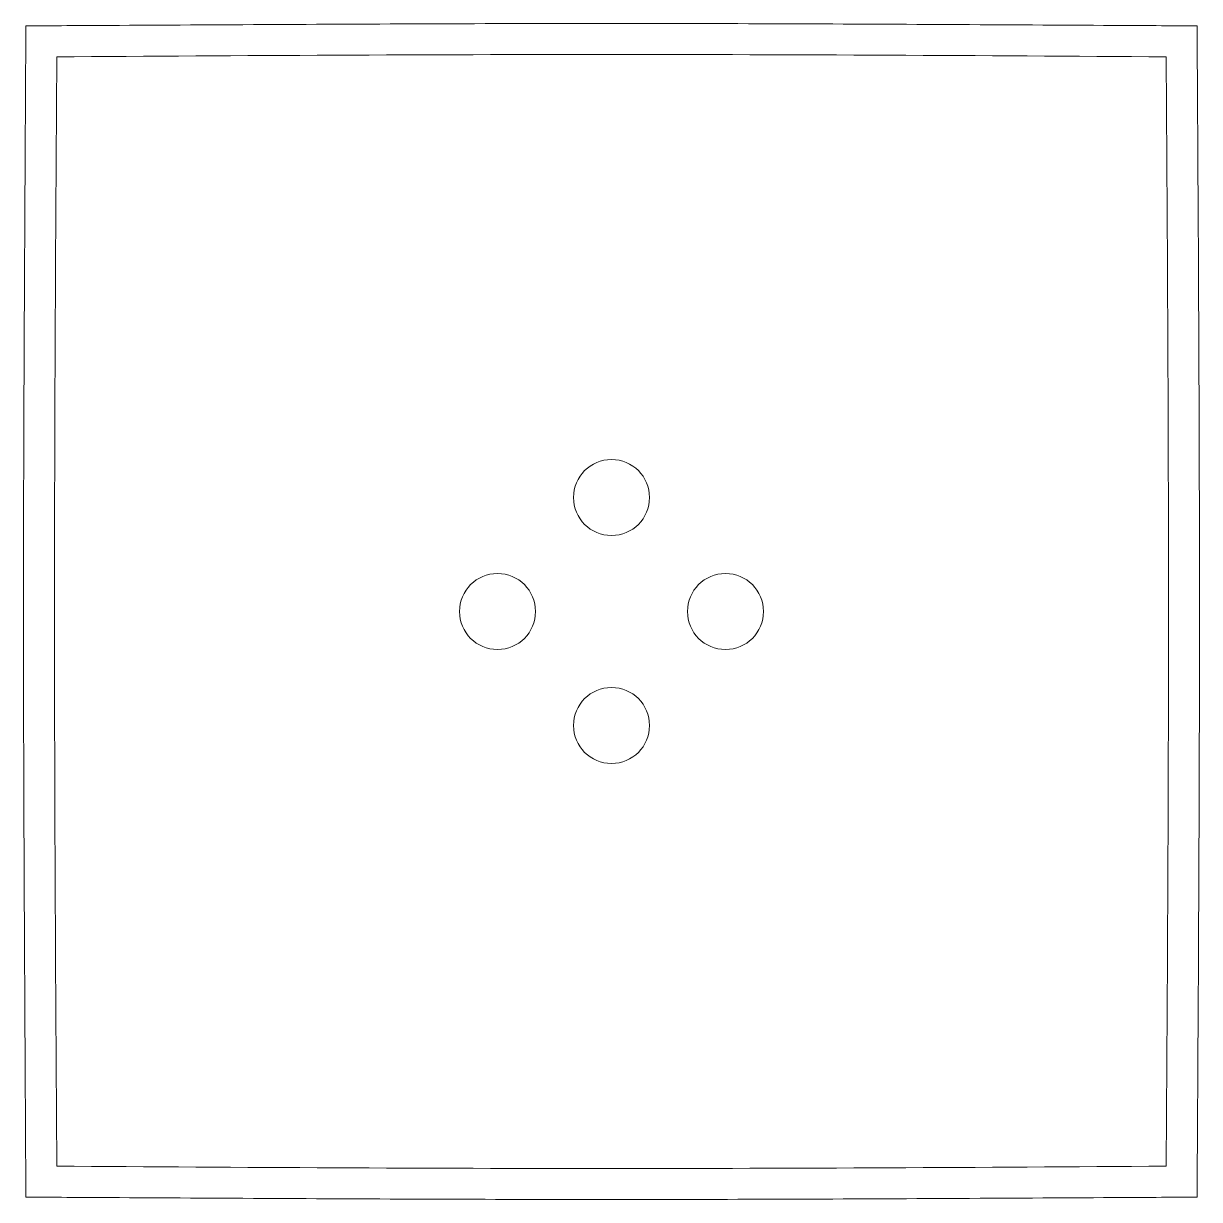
# Model space of a CAD drawing. Header units: millimetres. Extents: x 294 to 526, y 502 to 735.
import ezdxf

# ---------------------------------------------------------------- set-up
doc = ezdxf.new("R2010")
doc.units = ezdxf.units.MM

msp = doc.modelspace()

# ---------------------------------------------------------------- linework, layer by layer
at = {"color": 7, "linetype": 'Continuous', "lineweight": 18}
for centre in [(409.6, 641.06), (387.1, 618.56), (432.1, 618.56), (409.6, 596.06)]:
    msp.add_circle(centre, 7.5, dxfattribs=at)
at = {"color": 5, "linetype": 'Continuous', "lineweight": 0}
for points, knots in [([(294, 502.96), (293.96, 509.93), (293.88, 524.57), (293.72, 552.02), (293.57, 585.29), (293.51, 618.56), (293.57, 651.83), (293.72, 685.1), (293.88, 712.55), (293.96, 727.19), (294, 734.16)], [0, 0, 0, 0, 0.06827, 0.212181, 0.356091, 0.500001, 0.643911, 0.787821, 0.93173, 1, 1, 1, 1]), ([(294, 734.16), (300.97, 734.2), (315.61, 734.28), (343.06, 734.44), (376.33, 734.59), (409.6, 734.65), (442.87, 734.59), (476.14, 734.44), (503.59, 734.28), (518.23, 734.2), (525.19, 734.16)], [0, 0, 0, 0, 0.06827, 0.212181, 0.356091, 0.500001, 0.643911, 0.787821, 0.93173, 1, 1, 1, 1]), ([(525.19, 734.16), (525.23, 727.19), (525.32, 712.55), (525.48, 685.1), (525.62, 651.83), (525.69, 618.56), (525.62, 585.29), (525.48, 552.02), (525.32, 524.57), (525.23, 509.93), (525.19, 502.96)], [0, 0, 0, 0, 0.06827, 0.212181, 0.356091, 0.500001, 0.643911, 0.787821, 0.93173, 1, 1, 1, 1]), ([(300.1, 509.06), (299.87, 545.64), (299.65, 582.21), (299.65, 654.91), (299.87, 691.48), (300.1, 728.06)], [0, 0, 0, 0, 0.5, 0.5, 1, 1, 1, 1]), ([(300.1, 728.06), (336.68, 728.29), (373.25, 728.51), (445.95, 728.51), (482.52, 728.29), (519.1, 728.06)], [0, 0, 0, 0, 0.5, 0.5, 1, 1, 1, 1]), ([(519.1, 728.06), (519.32, 691.48), (519.55, 654.91), (519.55, 582.21), (519.32, 545.64), (519.1, 509.06)], [0, 0, 0, 0, 0.5, 0.5, 1, 1, 1, 1]), ([(519.1, 509.06), (482.52, 508.84), (445.95, 508.61), (373.25, 508.61), (336.68, 508.84), (300.1, 509.06)], [0, 0, 0, 0, 0.5, 0.5, 1, 1, 1, 1]), ([(525.19, 502.96), (518.23, 502.92), (503.59, 502.84), (476.14, 502.68), (442.87, 502.54), (409.6, 502.47), (376.33, 502.54), (343.06, 502.68), (315.61, 502.84), (300.97, 502.92), (294, 502.96)], [0, 0, 0, 0, 0.06827, 0.212181, 0.356091, 0.500001, 0.643911, 0.787821, 0.93173, 1, 1, 1, 1])]:
    msp.add_open_spline(points, degree=3, knots=knots, dxfattribs=at)

doc.saveas('drawing.dxf')
